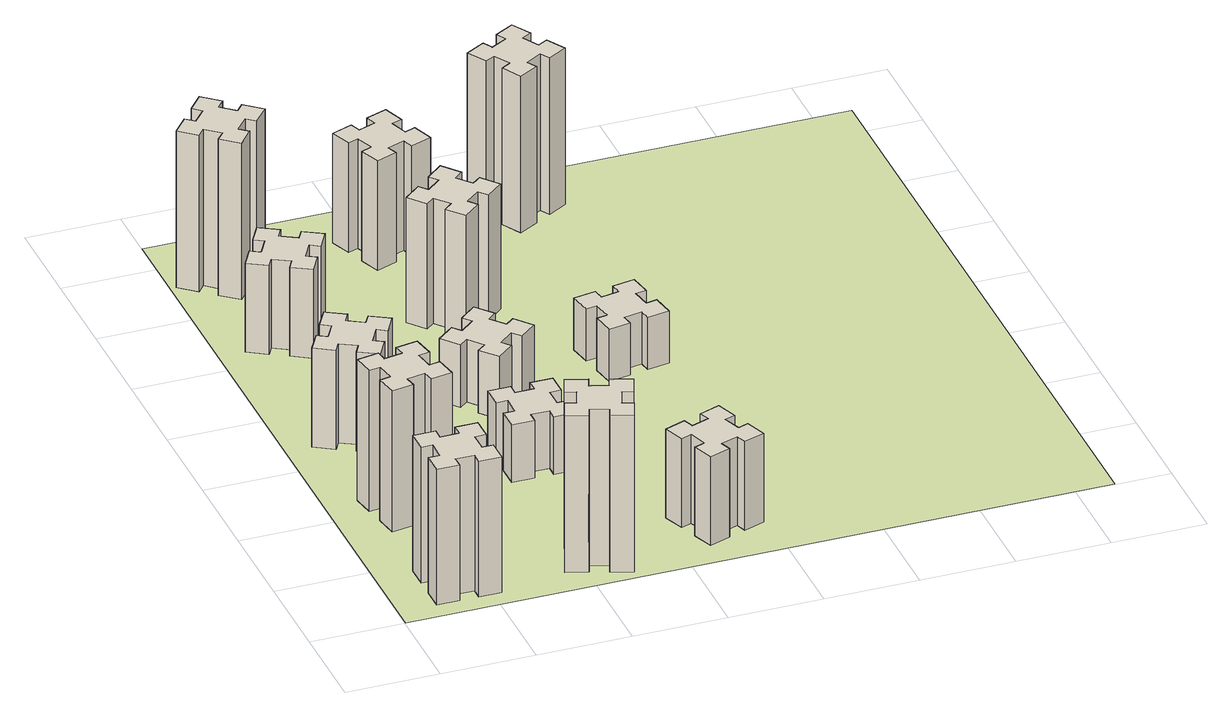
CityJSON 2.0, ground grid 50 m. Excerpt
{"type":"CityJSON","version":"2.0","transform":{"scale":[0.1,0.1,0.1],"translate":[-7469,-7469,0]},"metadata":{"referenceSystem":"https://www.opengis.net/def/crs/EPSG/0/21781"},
"CityObjects":{
"building1":{"type":"Building","attributes":{"class":"1000","function":"1000","usage":"1000","yearOfConstruction":2016,"roofType":"1000","measuredHeight":78,"storeysAboveGround":30,"storeysBelowGround":0},"geometry":[{"type":"Solid","lod":"1","boundaries":[[[[0,1,2,3,4,5,6,7,8,9,10,11,12,13,14,15,16,17,18,19]],[[17,16,20,21]],[[16,15,22,20]],[[15,14,23,22]],[[14,13,24,23]],[[13,12,25,24]],[[12,11,26,25]],[[11,10,27,26]],[[10,9,28,27]],[[9,8,29,28]],[[8,7,30,29]],[[7,6,31,30]],[[6,5,32,31]],[[5,4,33,32]],[[4,3,34,33]],[[3,2,35,34]],[[2,1,36,35]],[[1,0,37,36]],[[0,19,38,37]],[[19,18,39,38]],[[18,17,21,39]],[[24,25,26,27,28,29,30,31,32,33,34,35,36,37,38,39,21,20,22,23]]]]}]},
"building2":{"type":"Building","attributes":{"class":"1000","function":"1000","usage":"1000","yearOfConstruction":2016,"roofType":"1000","measuredHeight":81,"storeysAboveGround":30,"storeysBelowGround":0},"geometry":[{"type":"Solid","lod":"1","boundaries":[[[[40,41,42,43,44,45,46,47,48,49,50,51,52,53,54,55,56,57,58,59]],[[57,56,60,61]],[[56,55,62,60]],[[55,54,63,62]],[[54,53,64,63]],[[53,52,65,64]],[[52,51,66,65]],[[51,50,67,66]],[[50,49,68,67]],[[49,48,69,68]],[[48,47,70,69]],[[47,46,71,70]],[[46,45,72,71]],[[45,44,73,72]],[[44,43,74,73]],[[43,42,75,74]],[[42,41,76,75]],[[41,40,77,76]],[[40,59,78,77]],[[59,58,79,78]],[[58,57,61,79]],[[64,65,66,67,68,69,70,71,72,73,74,75,76,77,78,79,61,60,62,63]]]]}]},
"building3":{"type":"Building","attributes":{"class":"1000","function":"1000","usage":"1000","yearOfConstruction":2016,"roofType":"1000","measuredHeight":57,"storeysAboveGround":30,"storeysBelowGround":0},"geometry":[{"type":"Solid","lod":"1","boundaries":[[[[80,81,82,83,84,85,86,87,88,89,90,91,92,93,94,95,96,97,98,99]],[[97,96,100,101]],[[96,95,102,100]],[[95,94,103,102]],[[94,93,104,103]],[[93,92,105,104]],[[92,91,106,105]],[[91,90,107,106]],[[90,89,108,107]],[[89,88,109,108]],[[88,87,110,109]],[[87,86,111,110]],[[86,85,112,111]],[[85,84,113,112]],[[84,83,114,113]],[[83,82,115,114]],[[82,81,116,115]],[[81,80,117,116]],[[80,99,118,117]],[[99,98,119,118]],[[98,97,101,119]],[[104,105,106,107,108,109,110,111,112,113,114,115,116,117,118,119,101,100,102,103]]]]}]},
"building4":{"type":"Building","attributes":{"class":"1000","function":"1000","usage":"1000","yearOfConstruction":2016,"roofType":"1000","measuredHeight":51,"storeysAboveGround":30,"storeysBelowGround":0},"geometry":[{"type":"Solid","lod":"1","boundaries":[[[[120,121,122,123,124,125,126,127,128,129,130,131,132,133,134,135,136,137,138,139]],[[137,136,140,141]],[[136,135,142,140]],[[135,134,143,142]],[[134,133,144,143]],[[133,132,145,144]],[[132,131,146,145]],[[131,130,147,146]],[[130,129,148,147]],[[129,128,149,148]],[[128,127,150,149]],[[127,126,151,150]],[[126,125,152,151]],[[125,124,153,152]],[[124,123,154,153]],[[123,122,155,154]],[[122,121,156,155]],[[121,120,157,156]],[[120,139,158,157]],[[139,138,159,158]],[[138,137,141,159]],[[144,145,146,147,148,149,150,151,152,153,154,155,156,157,158,159,141,140,142,143]]]]}]},
"building5":{"type":"Building","attributes":{"class":"1000","function":"1000","usage":"1000","yearOfConstruction":2016,"roofType":"1000","measuredHeight":90,"storeysAboveGround":30,"storeysBelowGround":0},"geometry":[{"type":"Solid","lod":"1","boundaries":[[[[160,161,162,163,164,165,166,167,168,169,170,171,172,173,174,175,176,177,178,179]],[[177,176,180,181]],[[176,175,182,180]],[[175,174,183,182]],[[174,173,184,183]],[[173,172,185,184]],[[172,171,186,185]],[[171,170,187,186]],[[170,169,188,187]],[[169,168,189,188]],[[168,167,190,189]],[[167,166,191,190]],[[166,165,192,191]],[[165,164,193,192]],[[164,163,194,193]],[[163,162,195,194]],[[162,161,196,195]],[[161,160,197,196]],[[160,179,198,197]],[[179,178,199,198]],[[178,177,181,199]],[[184,185,186,187,188,189,190,191,192,193,194,195,196,197,198,199,181,180,182,183]]]]}]},
"building6":{"type":"Building","attributes":{"class":"1000","function":"1000","usage":"1000","yearOfConstruction":2016,"roofType":"1000","measuredHeight":90,"storeysAboveGround":30,"storeysBelowGround":0},"geometry":[{"type":"Solid","lod":"1","boundaries":[[[[200,201,202,203,204,205,206,207,208,209,210,211,212,213,214,215,216,217,218,219]],[[217,216,220,221]],[[216,215,222,220]],[[215,214,223,222]],[[214,213,224,223]],[[213,212,225,224]],[[212,211,226,225]],[[211,210,227,226]],[[210,209,228,227]],[[209,208,229,228]],[[208,207,230,229]],[[207,206,231,230]],[[206,205,232,231]],[[205,204,233,232]],[[204,203,234,233]],[[203,202,235,234]],[[202,201,236,235]],[[201,200,237,236]],[[200,219,238,237]],[[219,218,239,238]],[[218,217,221,239]],[[224,225,226,227,228,229,230,231,232,233,234,235,236,237,238,239,221,220,222,223]]]]}]},
"building7":{"type":"Building","attributes":{"class":"1000","function":"1000","usage":"1000","yearOfConstruction":2016,"roofType":"1000","measuredHeight":33,"storeysAboveGround":30,"storeysBelowGround":0},"geometry":[{"type":"Solid","lod":"1","boundaries":[[[[240,241,242,243,244,245,246,247,248,249,250,251,252,253,254,255,256,257,258,259]],[[257,256,260,261]],[[256,255,262,260]],[[255,254,263,262]],[[254,253,264,263]],[[253,252,265,264]],[[252,251,266,265]],[[251,250,267,266]],[[250,249,268,267]],[[249,248,269,268]],[[248,247,270,269]],[[247,246,271,270]],[[246,245,272,271]],[[245,244,273,272]],[[244,243,274,273]],[[243,242,275,274]],[[242,241,276,275]],[[241,240,277,276]],[[240,259,278,277]],[[259,258,279,278]],[[258,257,261,279]],[[264,265,266,267,268,269,270,271,272,273,274,275,276,277,278,279,261,260,262,263]]]]}]},
"building8":{"type":"Building","attributes":{"class":"1000","function":"1000","usage":"1000","yearOfConstruction":2016,"roofType":"1000","measuredHeight":36,"storeysAboveGround":30,"storeysBelowGround":0},"geometry":[{"type":"Solid","lod":"1","boundaries":[[[[280,281,282,283,284,285,286,287,288,289,290,291,292,293,294,295,296,297,298,299]],[[297,296,300,301]],[[296,295,302,300]],[[295,294,303,302]],[[294,293,304,303]],[[293,292,305,304]],[[292,291,306,305]],[[291,290,307,306]],[[290,289,308,307]],[[289,288,309,308]],[[288,287,310,309]],[[287,286,311,310]],[[286,285,312,311]],[[285,284,313,312]],[[284,283,314,313]],[[283,282,315,314]],[[282,281,316,315]],[[281,280,317,316]],[[280,299,318,317]],[[299,298,319,318]],[[298,297,301,319]],[[304,305,306,307,308,309,310,311,312,313,314,315,316,317,318,319,301,300,302,303]]]]}]},
"building9":{"type":"Building","attributes":{"class":"1000","function":"1000","usage":"1000","yearOfConstruction":2016,"roofType":"1000","measuredHeight":51,"storeysAboveGround":30,"storeysBelowGround":0},"geometry":[{"type":"Solid","lod":"1","boundaries":[[[[320,321,322,323,324,325,326,327,328,329,330,331,332,333,334,335,336,337,338,339]],[[337,336,340,341]],[[336,335,342,340]],[[335,334,343,342]],[[334,333,344,343]],[[333,332,345,344]],[[332,331,346,345]],[[331,330,347,346]],[[330,329,348,347]],[[329,328,349,348]],[[328,327,350,349]],[[327,326,351,350]],[[326,325,352,351]],[[325,324,353,352]],[[324,323,354,353]],[[323,322,355,354]],[[322,321,356,355]],[[321,320,357,356]],[[320,339,358,357]],[[339,338,359,358]],[[338,337,341,359]],[[344,345,346,347,348,349,350,351,352,353,354,355,356,357,358,359,341,340,342,343]]]]}]},
"building10":{"type":"Building","attributes":{"class":"1000","function":"1000","usage":"1000","yearOfConstruction":2016,"roofType":"1000","measuredHeight":72,"storeysAboveGround":30,"storeysBelowGround":0},"geometry":[{"type":"Solid","lod":"1","boundaries":[[[[360,361,362,363,364,365,366,367,368,369,370,371,372,373,374,375,376,377,378,379]],[[377,376,380,381]],[[376,375,382,380]],[[375,374,383,382]],[[374,373,384,383]],[[373,372,385,384]],[[372,371,386,385]],[[371,370,387,386]],[[370,369,388,387]],[[369,368,389,388]],[[368,367,390,389]],[[367,366,391,390]],[[366,365,392,391]],[[365,364,393,392]],[[364,363,394,393]],[[363,362,395,394]],[[362,361,396,395]],[[361,360,397,396]],[[360,379,398,397]],[[379,378,399,398]],[[378,377,381,399]],[[384,385,386,387,388,389,390,391,392,393,394,395,396,397,398,399,381,380,382,383]]]]}]},
"building11":{"type":"Building","attributes":{"class":"1000","function":"1000","usage":"1000","yearOfConstruction":2016,"roofType":"1000","measuredHeight":63,"storeysAboveGround":30,"storeysBelowGround":0},"geometry":[{"type":"Solid","lod":"1","boundaries":[[[[400,401,402,403,404,405,406,407,408,409,410,411,412,413,414,415,416,417,418,419]],[[417,416,420,421]],[[416,415,422,420]],[[415,414,423,422]],[[414,413,424,423]],[[413,412,425,424]],[[412,411,426,425]],[[411,410,427,426]],[[410,409,428,427]],[[409,408,429,428]],[[408,407,430,429]],[[407,406,431,430]],[[406,405,432,431]],[[405,404,433,432]],[[404,403,434,433]],[[403,402,435,434]],[[402,401,436,435]],[[401,400,437,436]],[[400,419,438,437]],[[419,418,439,438]],[[418,417,421,439]],[[424,425,426,427,428,429,430,431,432,433,434,435,436,437,438,439,421,420,422,423]]]]}]},
"building12":{"type":"Building","attributes":{"class":"1000","function":"1000","usage":"1000","yearOfConstruction":2016,"roofType":"1000","measuredHeight":30,"storeysAboveGround":30,"storeysBelowGround":0},"geometry":[{"type":"Solid","lod":"1","boundaries":[[[[440,441,442,443,444,445,446,447,448,449,450,451,452,453,454,455,456,457,458,459]],[[457,456,460,461]],[[456,455,462,460]],[[455,454,463,462]],[[454,453,464,463]],[[453,452,465,464]],[[452,451,466,465]],[[451,450,467,466]],[[450,449,468,467]],[[449,448,469,468]],[[448,447,470,469]],[[447,446,471,470]],[[446,445,472,471]],[[445,444,473,472]],[[444,443,474,473]],[[443,442,475,474]],[[442,441,476,475]],[[441,440,477,476]],[[440,459,478,477]],[[459,458,479,478]],[[458,457,461,479]],[[464,465,466,467,468,469,470,471,472,473,474,475,476,477,478,479,461,460,462,463]]]]}]},
"building13":{"type":"Building","attributes":{"class":"1000","function":"1000","usage":"1000","yearOfConstruction":2016,"roofType":"1000","measuredHeight":90,"storeysAboveGround":30,"storeysBelowGround":0},"geometry":[{"type":"Solid","lod":"1","boundaries":[[[[480,481,482,483,484,485,486,487,488,489,490,491,492,493,494,495,496,497,498,499]],[[497,496,500,501]],[[496,495,502,500]],[[495,494,503,502]],[[494,493,504,503]],[[493,492,505,504]],[[492,491,506,505]],[[491,490,507,506]],[[490,489,508,507]],[[489,488,509,508]],[[488,487,510,509]],[[487,486,511,510]],[[486,485,512,511]],[[485,484,513,512]],[[484,483,514,513]],[[483,482,515,514]],[[482,481,516,515]],[[481,480,517,516]],[[480,499,518,517]],[[499,498,519,518]],[[498,497,501,519]],[[504,505,506,507,508,509,510,511,512,513,514,515,516,517,518,519,501,500,502,503]]]]}]},
"landuse1":{"type":"LandUse","attributes":{"name":"plot1","function":"1010"},"geometry":[{"type":"MultiSurface","lod":"1","boundaries":[[[520,521,522,523]]]}]}
},
"vertices":[
[265,325,0],[265,225,0],[205,225,0],[205,105,0],[325,105,0],[325,165,0],[425,165,0],[425,105,0],[545,105,0],[545,225,0],[485,225,0],[485,325,0],[545,325,0],[545,445,0],[425,445,0],[425,385,0],[325,385,0],[325,445,0],[205,445,0],[205,325,0],[325,385,780],[325,445,780],[425,385,780],[425,445,780],[545,445,780],[545,325,780],[485,325,780],[485,225,780],[545,225,780],[545,105,780],[425,105,780],[425,165,780],[325,165,780],[325,105,780],[205,105,780],[205,225,780],[265,225,780],[265,325,780],[205,325,780],[205,445,780],
[405,1132,0],[307,1115,0],[297,1174,0],[178,1153,0],[199,1035,0],[258,1045,0],[276,947,0],[217,937,0],[237,818,0],[356,839,0],[345,898,0],[444,916,0],[454,857,0],[572,877,0],[551,996,0],[492,985,0],[475,1084,0],[534,1094,0],[513,1212,0],[395,1191,0],[475,1084,810],[534,1094,810],[492,985,810],[551,996,810],[572,877,810],[454,857,810],[444,916,810],[345,898,810],[356,839,810],[237,818,810],[217,937,810],[276,947,810],[258,1045,810],[199,1035,810],[178,1153,810],[297,1174,810],[307,1115,810],[405,1132,810],[395,1191,810],[513,1212,810],
[474,1826,0],[387,1876,0],[417,1928,0],[313,1988,0],[253,1884,0],[305,1854,0],[255,1767,0],[203,1797,0],[143,1693,0],[247,1633,0],[277,1685,0],[364,1635,0],[334,1583,0],[438,1523,0],[498,1627,0],[446,1657,0],[496,1744,0],[548,1714,0],[608,1818,0],[504,1878,0],[496,1744,570],[548,1714,570],[446,1657,570],[498,1627,570],[438,1523,570],[334,1583,570],[364,1635,570],[277,1685,570],[247,1633,570],[143,1693,570],[203,1797,570],[255,1767,570],[305,1854,570],[253,1884,570],[313,1988,570],[417,1928,570],[387,1876,570],[474,1826,570],[504,1878,570],[608,1818,570],
[446,2597,0],[496,2684,0],[548,2654,0],[608,2758,0],[504,2818,0],[474,2766,0],[387,2816,0],[417,2868,0],[313,2928,0],[253,2824,0],[305,2794,0],[255,2707,0],[203,2737,0],[143,2633,0],[247,2573,0],[277,2625,0],[364,2575,0],[334,2523,0],[438,2463,0],[498,2567,0],[364,2575,510],[334,2523,510],[277,2625,510],[247,2573,510],[143,2633,510],[203,2737,510],[255,2707,510],[305,2794,510],[253,2824,510],[313,2928,510],[417,2868,510],[387,2816,510],[474,2766,510],[504,2818,510],[608,2758,510],[548,2654,510],[496,2684,510],[446,2597,510],[498,2567,510],[438,2463,510],
[1029,360,0],[995,266,0],[939,287,0],[897,174,0],[1010,133,0],[1031,189,0],[1125,155,0],[1104,99,0],[1217,57,0],[1258,170,0],[1202,191,0],[1236,285,0],[1292,264,0],[1333,377,0],[1220,418,0],[1200,362,0],[1106,396,0],[1127,452,0],[1014,493,0],[973,380,0],[1106,396,900],[1127,452,900],[1200,362,900],[1220,418,900],[1333,377,900],[1292,264,900],[1236,285,900],[1202,191,900],[1258,170,900],[1217,57,900],[1104,99,900],[1125,155,900],[1031,189,900],[1010,133,900],[897,174,900],[939,287,900],[995,266,900],[1029,360,900],[973,380,900],[1014,493,900],
[384,3387,0],[308,3452,0],[346,3498,0],[254,3575,0],[177,3483,0],[223,3444,0],[159,3368,0],[113,3406,0],[36,3314,0],[128,3237,0],[166,3283,0],[243,3219,0],[204,3173,0],[296,3096,0],[373,3188,0],[327,3226,0],[392,3303,0],[438,3264,0],[515,3356,0],[423,3433,0],[392,3303,900],[438,3264,900],[327,3226,900],[373,3188,900],[296,3096,900],[204,3173,900],[243,3219,900],[166,3283,900],[128,3237,900],[36,3314,900],[113,3406,900],[159,3368,900],[223,3444,900],[177,3483,900],[254,3575,900],[346,3498,900],[308,3452,900],[384,3387,900],[423,3433,900],[515,3356,900],
[1165,1325,0],[1065,1325,0],[1065,1385,0],[945,1385,0],[945,1265,0],[1005,1265,0],[1005,1165,0],[945,1165,0],[945,1045,0],[1065,1045,0],[1065,1105,0],[1165,1105,0],[1165,1045,0],[1285,1045,0],[1285,1165,0],[1225,1165,0],[1225,1265,0],[1285,1265,0],[1285,1385,0],[1165,1385,0],[1225,1265,330],[1285,1265,330],[1225,1165,330],[1285,1165,330],[1285,1045,330],[1165,1045,330],[1165,1105,330],[1065,1105,330],[1065,1045,330],[945,1045,330],[945,1165,330],[1005,1165,330],[1005,1265,330],[945,1265,330],[945,1385,330],[1065,1385,330],[1065,1325,330],[1165,1325,330],[1165,1385,330],[1285,1385,330],
[1083,1972,0],[1006,1907,0],[968,1953,0],[876,1876,0],[953,1784,0],[999,1823,0],[1063,1746,0],[1017,1708,0],[1094,1616,0],[1186,1693,0],[1148,1739,0],[1224,1803,0],[1263,1757,0],[1355,1834,0],[1278,1926,0],[1232,1888,0],[1167,1964,0],[1213,2003,0],[1136,2095,0],[1044,2018,0],[1167,1964,360],[1213,2003,360],[1232,1888,360],[1278,1926,360],[1355,1834,360],[1263,1757,360],[1224,1803,360],[1148,1739,360],[1186,1693,360],[1094,1616,360],[1017,1708,360],[1063,1746,360],[999,1823,360],[953,1784,360],[876,1876,360],[968,1953,360],[1006,1907,360],[1083,1972,360],[1044,2018,360],[1136,2095,360],
[1765,496,0],[1671,462,0],[1650,518,0],[1537,477,0],[1579,364,0],[1635,385,0],[1669,291,0],[1613,270,0],[1654,157,0],[1767,199,0],[1746,255,0],[1840,289,0],[1860,233,0],[1973,274,0],[1932,387,0],[1876,366,0],[1842,460,0],[1898,480,0],[1857,593,0],[1744,552,0],[1842,460,510],[1898,480,510],[1876,366,510],[1932,387,510],[1973,274,510],[1860,233,510],[1840,289,510],[1746,255,510],[1767,199,510],[1654,157,510],[1613,270,510],[1669,291,510],[1635,385,510],[1579,364,510],[1537,477,510],[1650,518,510],[1671,462,510],[1765,496,510],[1744,552,510],[1857,593,510],
[1099,2563,0],[1163,2486,0],[1117,2448,0],[1194,2356,0],[1286,2433,0],[1248,2479,0],[1324,2543,0],[1363,2497,0],[1455,2574,0],[1378,2666,0],[1332,2628,0],[1267,2704,0],[1313,2743,0],[1236,2835,0],[1144,2758,0],[1183,2712,0],[1106,2647,0],[1068,2693,0],[976,2616,0],[1053,2524,0],[1106,2647,720],[1068,2693,720],[1183,2712,720],[1144,2758,720],[1236,2835,720],[1313,2743,720],[1267,2704,720],[1332,2628,720],[1378,2666,720],[1455,2574,720],[1363,2497,720],[1324,2543,720],[1248,2479,720],[1286,2433,720],[1194,2356,720],[1117,2448,720],[1163,2486,720],[1099,2563,720],[1053,2524,720],[976,2616,720],
[1125,3456,0],[1031,3422,0],[1010,3478,0],[897,3437,0],[939,3324,0],[995,3345,0],[1029,3251,0],[973,3230,0],[1014,3117,0],[1127,3159,0],[1106,3215,0],[1200,3249,0],[1220,3193,0],[1333,3234,0],[1292,3347,0],[1236,3326,0],[1202,3420,0],[1258,3440,0],[1217,3553,0],[1104,3512,0],[1202,3420,630],[1258,3440,630],[1236,3326,630],[1292,3347,630],[1333,3234,630],[1220,3193,630],[1200,3249,630],[1106,3215,630],[1127,3159,630],[1014,3117,630],[973,3230,630],[1029,3251,630],[995,3345,630],[939,3324,630],[897,3437,630],[1010,3478,630],[1031,3422,630],[1125,3456,630],[1104,3512,630],[1217,3553,630],
[1972,1925,0],[1955,2024,0],[2014,2034,0],[1993,2152,0],[1875,2131,0],[1885,2072,0],[1787,2055,0],[1777,2114,0],[1658,2093,0],[1679,1975,0],[1738,1985,0],[1756,1887,0],[1697,1877,0],[1717,1758,0],[1836,1779,0],[1825,1838,0],[1924,1856,0],[1934,1797,0],[2052,1817,0],[2031,1936,0],[1924,1856,300],[1934,1797,300],[1825,1838,300],[1836,1779,300],[1717,1758,300],[1697,1877,300],[1756,1887,300],[1738,1985,300],[1679,1975,300],[1658,2093,300],[1777,2114,300],[1787,2055,300],[1885,2072,300],[1875,2131,300],[1993,2152,300],[2014,2034,300],[1955,2024,300],[1972,1925,300],[2031,1936,300],[2052,1817,300],
[1844,3556,0],[1757,3506,0],[1727,3558,0],[1623,3498,0],[1683,3394,0],[1735,3424,0],[1785,3337,0],[1733,3307,0],[1793,3203,0],[1897,3263,0],[1867,3315,0],[1954,3365,0],[1984,3313,0],[2088,3373,0],[2028,3477,0],[1976,3447,0],[1926,3534,0],[1978,3564,0],[1918,3668,0],[1814,3608,0],[1926,3534,900],[1978,3564,900],[1976,3447,900],[2028,3477,900],[2088,3373,900],[1984,3313,900],[1954,3365,900],[1867,3315,900],[1897,3263,900],[1793,3203,900],[1733,3307,900],[1785,3337,900],[1735,3424,900],[1683,3394,900],[1623,3498,900],[1727,3558,900],[1757,3506,900],[1844,3556,900],[1814,3608,900],[1918,3668,900],
[5,3705,0],[3705,3705,0],[3705,5,0],[5,5,0]
]}
